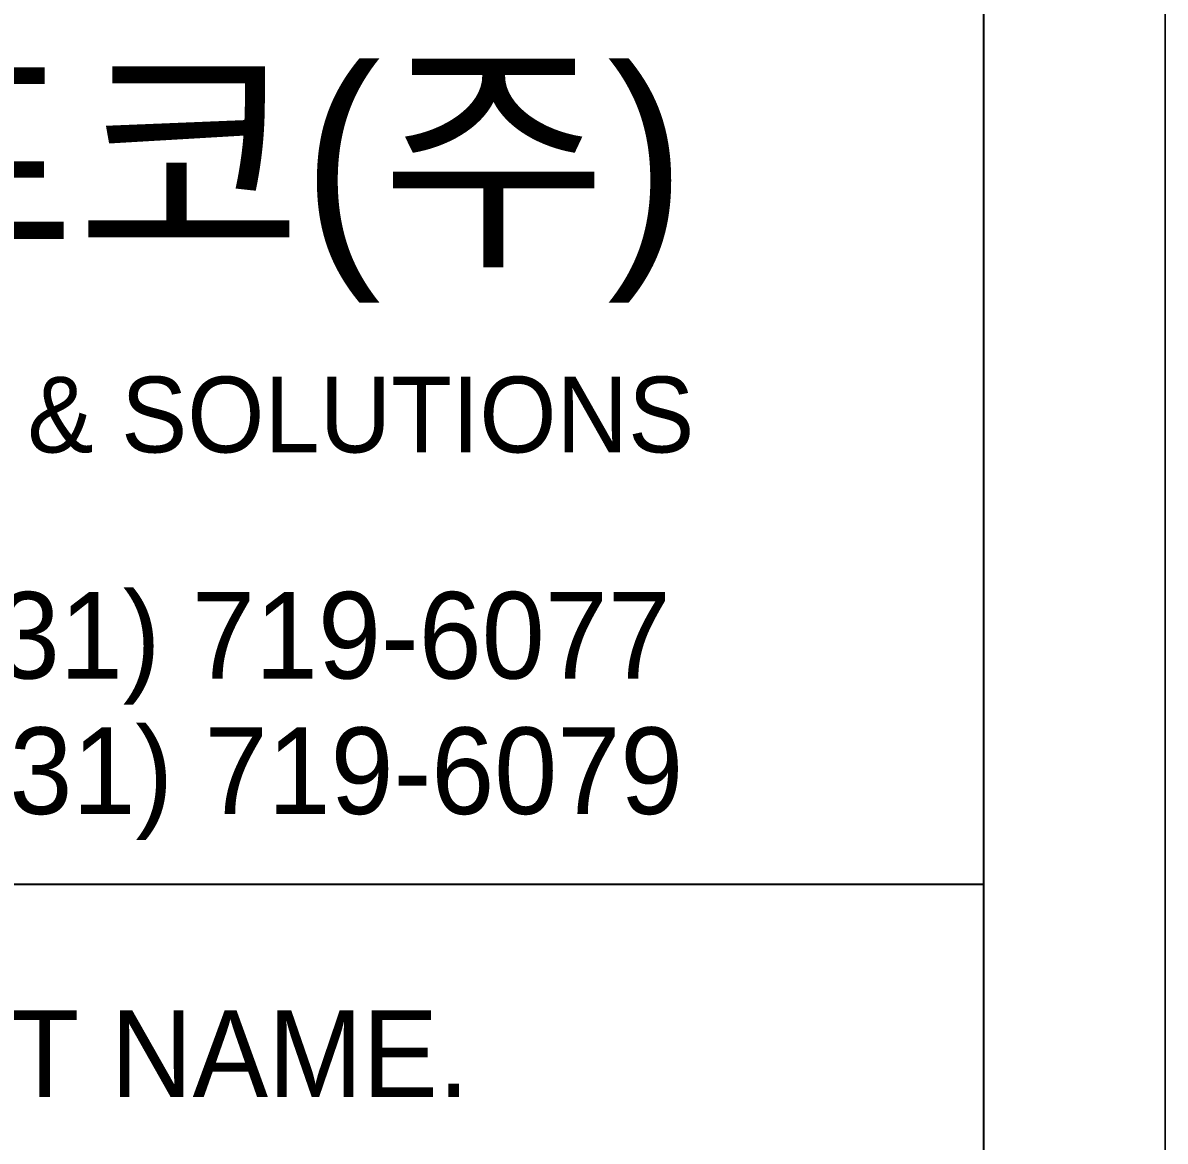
# Model space of a CAD drawing. Header units: millimetres. Extents: x -396231 to 224016, y 0 to 56679.
# Drawn here: x 130240 to 134016, y 49337 to 53033 of the extents above; entities that cross this region are included whole.
import ezdxf

# ---------------------------------------------------------------- set-up
doc = ezdxf.new("R2010")
doc.units = ezdxf.units.MM
doc.layers.add('Plot 설정선', color=251, linetype='Continuous', lineweight=9, plot=False)
doc.layers.add('WIPCO', color=3, linetype='Continuous', lineweight=9)
doc.styles.add('WIPCO', font='')
doc.styles.get('WIPCO').set_extended_font_data('Dotum')

msp = doc.modelspace()

# ---------------------------------------------------------------- linework, layer by layer
at = {"layer": 'Plot 설정선'}
msp.add_lwpolyline([(53769.3, 56678.6), (53769.3, 0), (53769.3, 56678.6), (134016.3, 56678.6), (53769.3, 56678.6), (53769.3, 0), (53769.3, 56678.6), (134016.3, 56678.6), (134016.3, 0), (53769.3, 0), (134016.3, 0), (134016.3, 56678.6), (134016.3, 0), (53769.3, 0)], dxfattribs=at)
at = {"layer": 'WIPCO', "color": 3, "lineweight": -3}
msp.add_lwpolyline([(133416.3, 600), (54369.3, 600), (54369.3, 56078.6), (133416.3, 56078.6)], close=True, dxfattribs=at)
msp.add_lwpolyline([(128311.7, 50186.5), (133416.3, 50186.5)], dxfattribs=at)

# ---------------------------------------------------------------- texts
at = {"layer": 'WIPCO', "color": 3, "lineweight": -3, "style": 'WIPCO'}
for s, height, p in [('위프코(주)', 596.36, (128918.6, 52288)), ('3D SCAN & SOLUTIONS', 250.668, (128742.5, 51613.3)), ('TEL : (031) 719-6077', 286.253, (128822.1, 50866)), ('FAX : (031) 719-6079', 286.253, (128822.1, 50418.3)), ('PROJECT NAME.', 286.253, (128678.9, 49482.9))]:
    msp.add_text(s, height=height, dxfattribs=at).set_placement(p)

doc.saveas('drawing.dxf')
